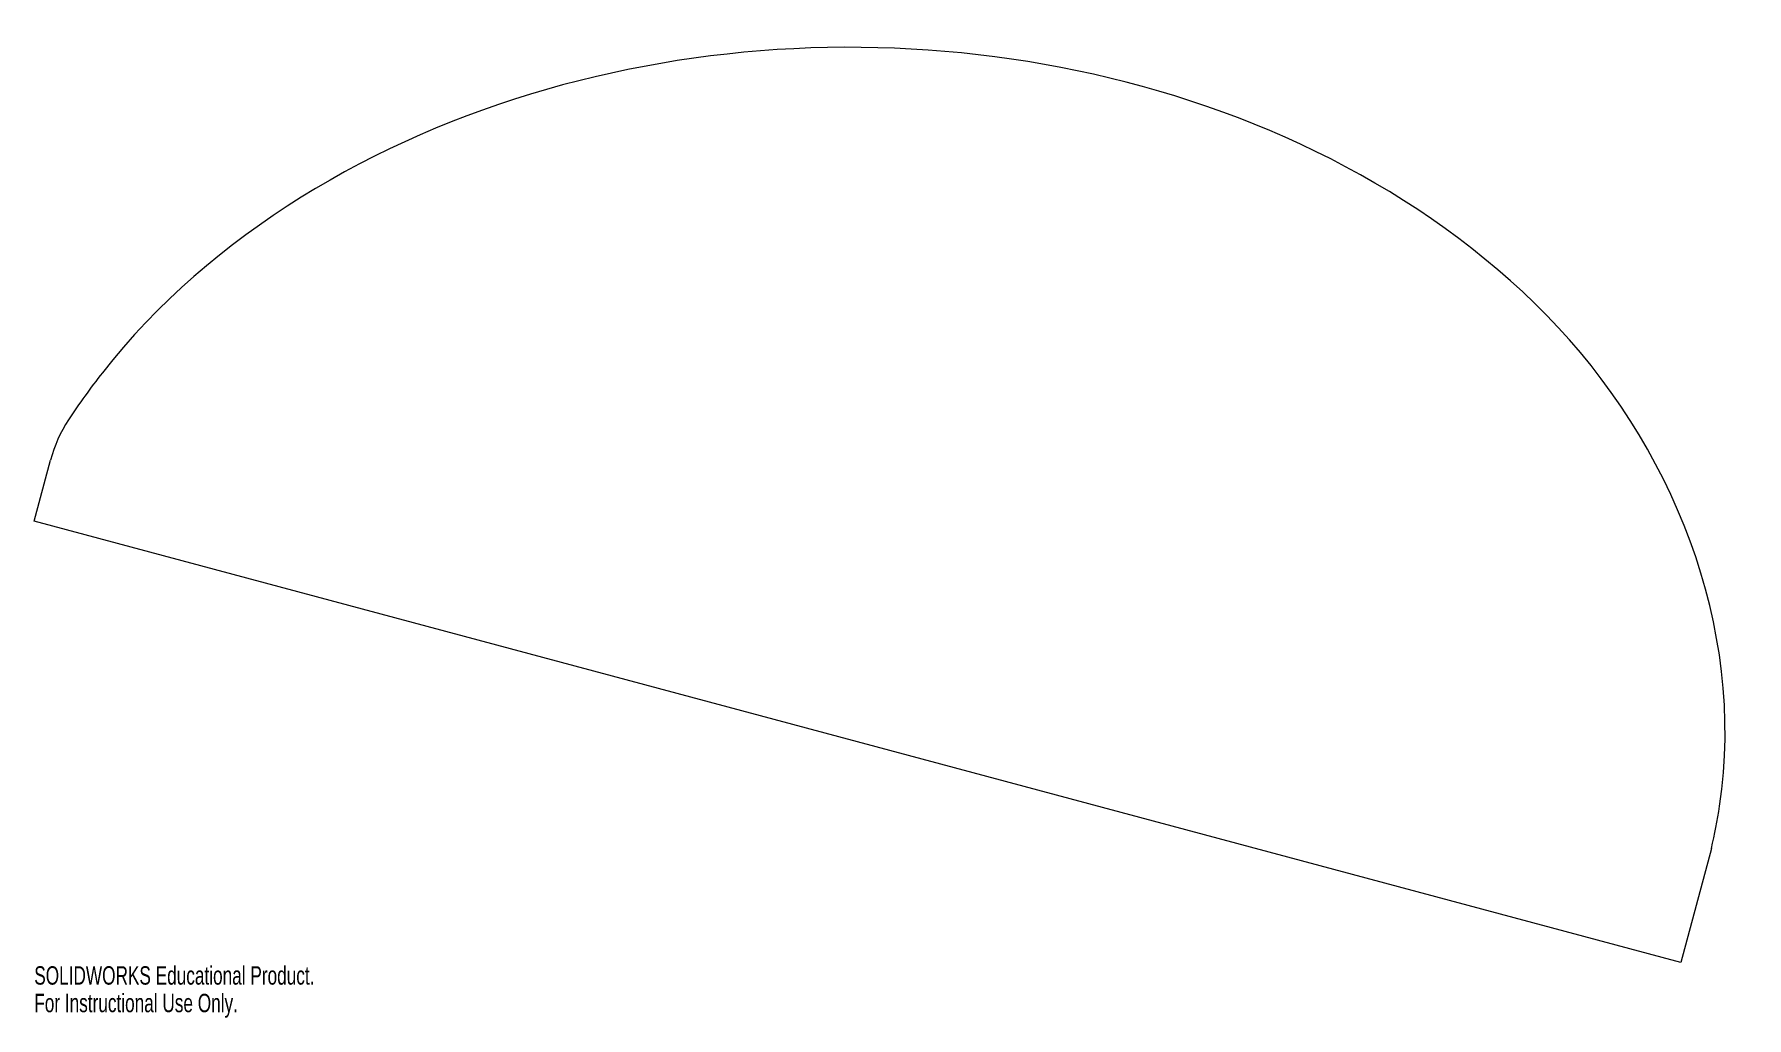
# Model space of a CAD drawing. Header units: millimetres. Extents: x -213 to 238, y -72 to 187.
import ezdxf

# ---------------------------------------------------------------- set-up
doc = ezdxf.new("R2010")
doc.units = ezdxf.units.MM
doc.styles.add('SLDTEXTSTYLE0', font='TXT', dxfattribs={"width": 0.7})

msp = doc.modelspace()

# ---------------------------------------------------------------- linework, layer by layer
at = {"color": 7, "linetype": 'Continuous', "lineweight": 15}
for p, q in [((-212.56, 58.85), (-208.27, 74.89)), ((220.47, -57.18), (-212.56, 58.85)), ((228.49, -27.25), (220.47, -57.18))]:
    msp.add_line(p, q, dxfattribs=at)
msp.add_open_spline([(230.64, -16.09), (237.8, 31.08), (217.99, 79.52), (152.35, 146.39), (107.7, 167.66), (15.78, 186.83), (-32.7, 185.25), (-123.01, 159.39), (-165.77, 134.5), (-194.63, 97.86)], degree=3, knots=[0, 0, 0, 0, 0.25, 0.25, 0.5, 0.5, 0.75, 0.75, 1, 1, 1, 1], dxfattribs=at)
for points in [[(-194.63, 97.86), (-197.81, 93.81), (-200.79, 89.67), (-203.55, 85.44)], [(-203.55, 85.44), (-205.66, 82.21), (-207.27, 78.61), (-208.27, 74.89)], [(228.49, -27.25), (229.36, -23.54), (230.08, -19.83), (230.64, -16.09)]]:
    msp.add_open_spline(points, degree=3, dxfattribs=at)

# ---------------------------------------------------------------- texts
at = {"color": 7, "linetype": 'Continuous', "char_height": 4.8336, "attachment_point": 1, "style": 'SLDTEXTSTYLE0'}
for s, insert in [('SOLIDWORKS Educational Product.', (-212.56, -58.2)), ('For Instructional Use Only.', (-212.56, -65.45))]:
    msp.add_mtext(s, dxfattribs=dict(at, insert=insert))

doc.saveas('drawing.dxf')
